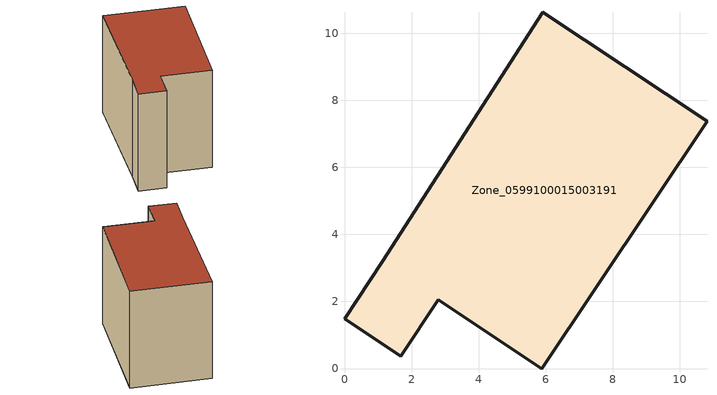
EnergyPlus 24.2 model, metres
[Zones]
Zone_0599100015003191
 floor ground (C_G): 5.88,0 2.79,2.05 1.67,0.37 0,1.48 1.13,3.18 5.91,10.62 10.81,7.37 z0.95
 wall outside (C_F): 1.67,0.37 2.79,2.05 5.88,0 10.81,7.37 5.91,10.62 1.13,3.18 0,1.48 1.67,0.37 z0.95:8.79
 roof outside (C_R): 2.79,2.05 5.88,0 10.81,7.37 5.91,10.62 1.13,3.18 0,1.48 1.67,0.37 z8.79
[BUILDING]
Pand.0599100015003191: North Axis=0; Terrain=City; Loads Convergence Tolerance Value=0.04; Temperature Convergence Tolerance Value=0.4; Solar Distribution=FullExterior; Maximum Number of Warmup Days=25; Minimum Number of Warmup Days=1
[Site:Location]
Rotterdam.The.Hague.AP_ZH_NLD Design_Conditions: Latitude=51.96; Longitude=4.45; Time Zone=1; Elevation=-4.5
[SITE:GROUNDTEMPERATURE:BUILDINGSURFACE]
18, 18, 18, 18, 18, 18, 18, 18, 18, 18, 18, 18
[MATERIAL] Thermal Absorptance=0.9; Solar Absorptance=0.7; Visible Absorptance=0.7
Name | Roughness | Thickness | Conductivity | Density | Specific Heat
G.TI.1965-1974 | MediumSmooth | 0.15 | 0.882353 | 540 | 1210
F.TI.1965-1974 | Rough | 0.3 | 0.697674 | 1920 | 840
R.TI.1965-1974 | MediumRough | 0.2 | 0.232558 | 1500 | 1000
[CONSTRUCTION]
C_G: G.TI.1965-1974
C_F: F.TI.1965-1974
C_R: R.TI.1965-1974
[ZONE]
Zone_0599100015003191: Type=1; Multiplier=1; Ceiling Height=Autocalculate; Volume=Autocalculate; Floor Area=autocalculate; Part of Total Floor Area=Yes
[ZONEINFILTRATION:DESIGNFLOWRATE]
Infil_Zone_0599100015003191: Zone or ZoneList or Space or SpaceList=Zone_0599100015003191; Schedule=AlwaysOn; Design Flow Rate Calculation Method=Flow/Area; Flow Rate per Floor Area=0.003; Constant Term Coefficient=1; Temperature Term Coefficient=0; Velocity Term Coefficient=0; Velocity Squared Term Coefficient=0
[HVACTEMPLATE:ZONE:IDEALLOADSAIRSYSTEM]
Zone_0599100015003191: Maximum Heating Supply Air Temperature=50; Minimum Cooling Supply Air Temperature=13; Maximum Heating Supply Air Humidity Ratio=0.0156; Minimum Cooling Supply Air Humidity Ratio=0.0077; Heating Limit=NoLimit; Cooling Limit=NoLimit; Dehumidification Control Type=ConstantSensibleHeatRatio; Cooling Sensible Heat Ratio=0.7; Dehumidification Setpoint=60; Humidification Control Type=None; Humidification Setpoint=30; Outdoor Air Method=None; Outdoor Air Flow Rate per Person=0.00944; Outdoor Air Flow Rate per Zone Floor Area=0; Outdoor Air Flow Rate per Zone=0; Demand Controlled Ventilation Type=None; Outdoor Air Economizer Type=NoEconomizer; Heat Recovery Type=None; Sensible Heat Recovery Effectiveness=0.7; Latent Heat Recovery Effectiveness=0.65
[ZONECONTROL:THERMOSTAT]
ThermostatControl_Zone_0599100015003191: Zone or ZoneList=Zone_0599100015003191; Control Type Schedule=DualSetpointControlType; Control 1=Thermostat_Zone_0599100015003191; Temperature Difference Between Cutout And Setpoint=0
[THERMOSTATSETPOINT:DUALSETPOINT]
Thermostat_Zone_0599100015003191: Heating Setpoint Temperature Schedule=HeatingSetpoint_Zone_0599100015003191; Cooling Setpoint Temperature Schedule=CoolingSetpoint_Zone_0599100015003191
[SCHEDULE:COMPACT]
HeatingSetpoint_Zone_0599100015003191: Through: 12/31, For: AllDays, Until: 24:00, 21
CoolingSetpoint_Zone_0599100015003191: Through: 12/31, For: AllDays, Until: 24:00, 24
DualSetpointControlType: Through: 12/31, For: AllDays, Until: 24:00, 4
AlwaysOn: Through: 12/31, For: AllDays, Until: 24:00, 1
